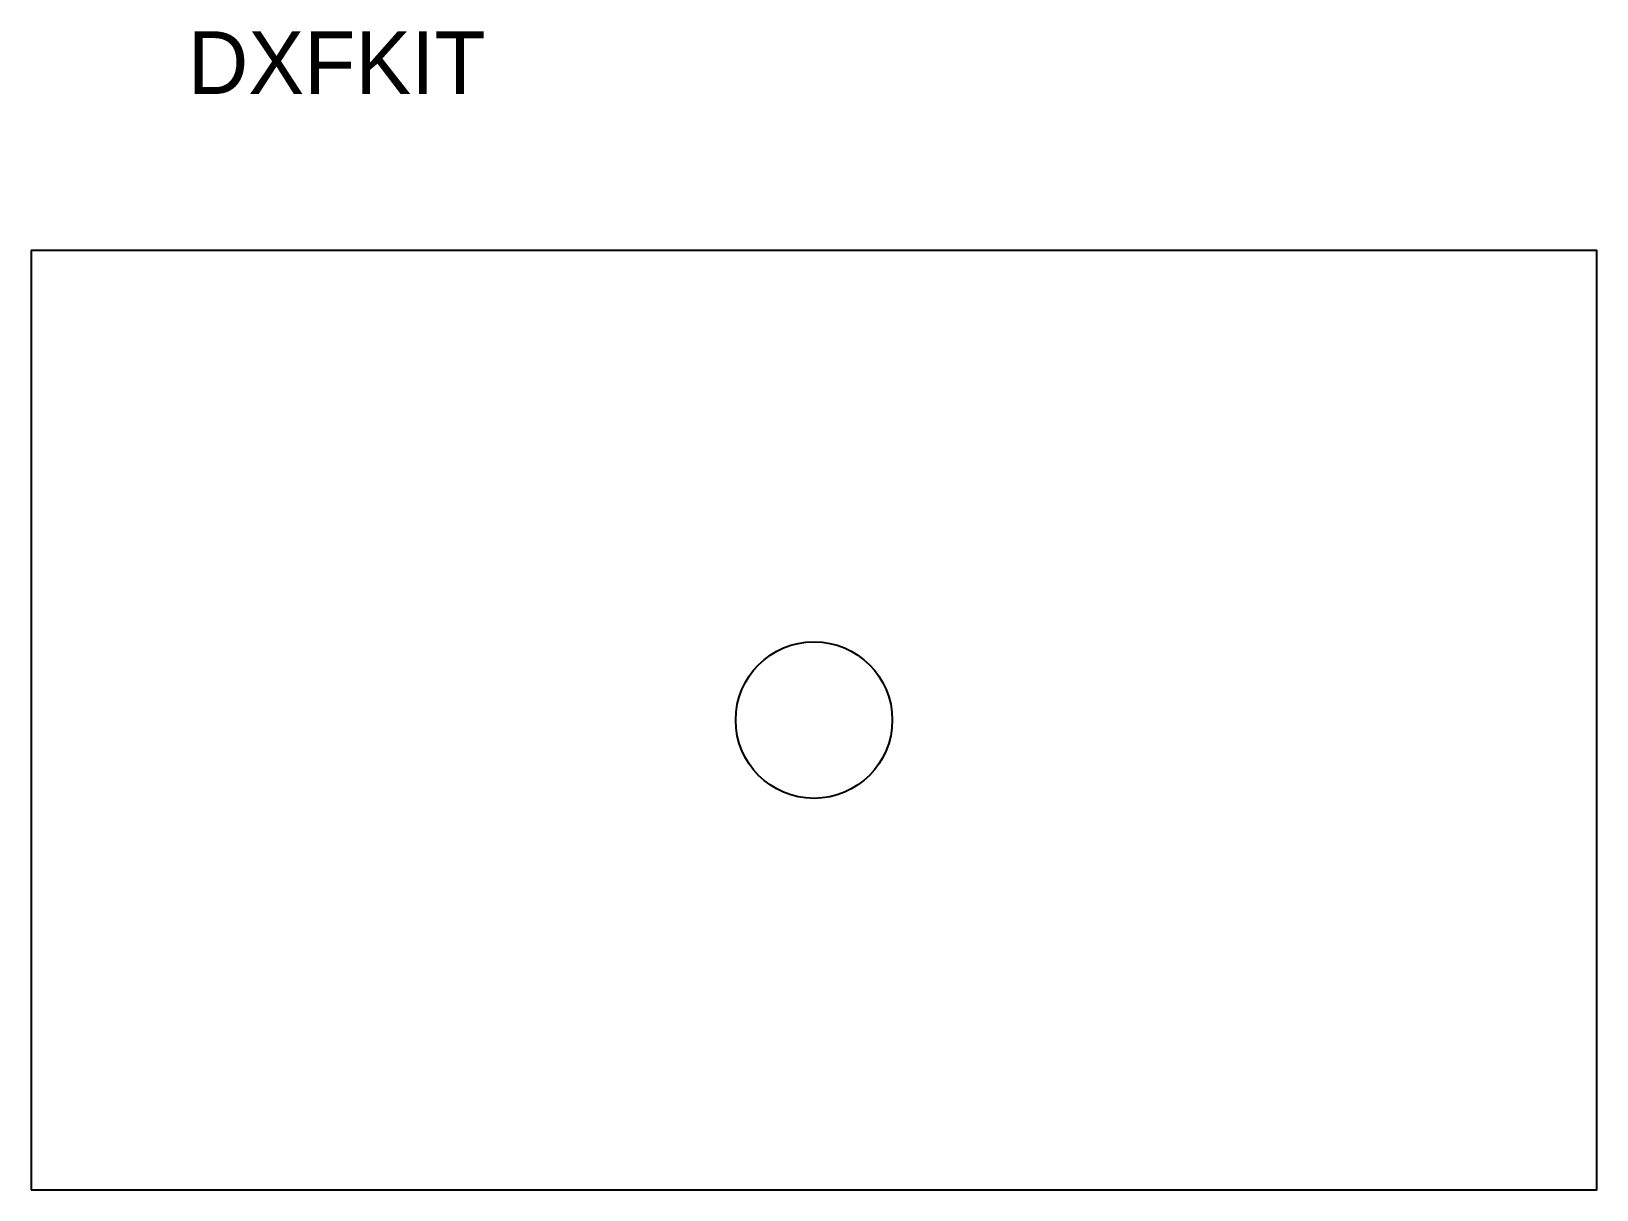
# Model space of a CAD drawing. Header units: millimetres. Extents: x 0 to 100, y 0 to 74.
import ezdxf

# ---------------------------------------------------------------- set-up
doc = ezdxf.new("R2010")
doc.units = ezdxf.units.MM
doc.layers.add('CUT', color=7, linetype='CONTINUOUS')
doc.layers.add('TEXT', color=2, linetype='CONTINUOUS')

msp = doc.modelspace()

# ---------------------------------------------------------------- linework, layer by layer
at = {"layer": 'CUT'}
msp.add_lwpolyline([(0, 0), (100, 0), (100, 60), (0, 60)], close=True, dxfattribs=at)
msp.add_circle((50, 30), 5, dxfattribs=at)

# ---------------------------------------------------------------- texts
at = {"layer": 'TEXT'}
msp.add_text('DXFKIT', height=4, dxfattribs=at).set_placement((10, 70))

doc.saveas('drawing.dxf')
